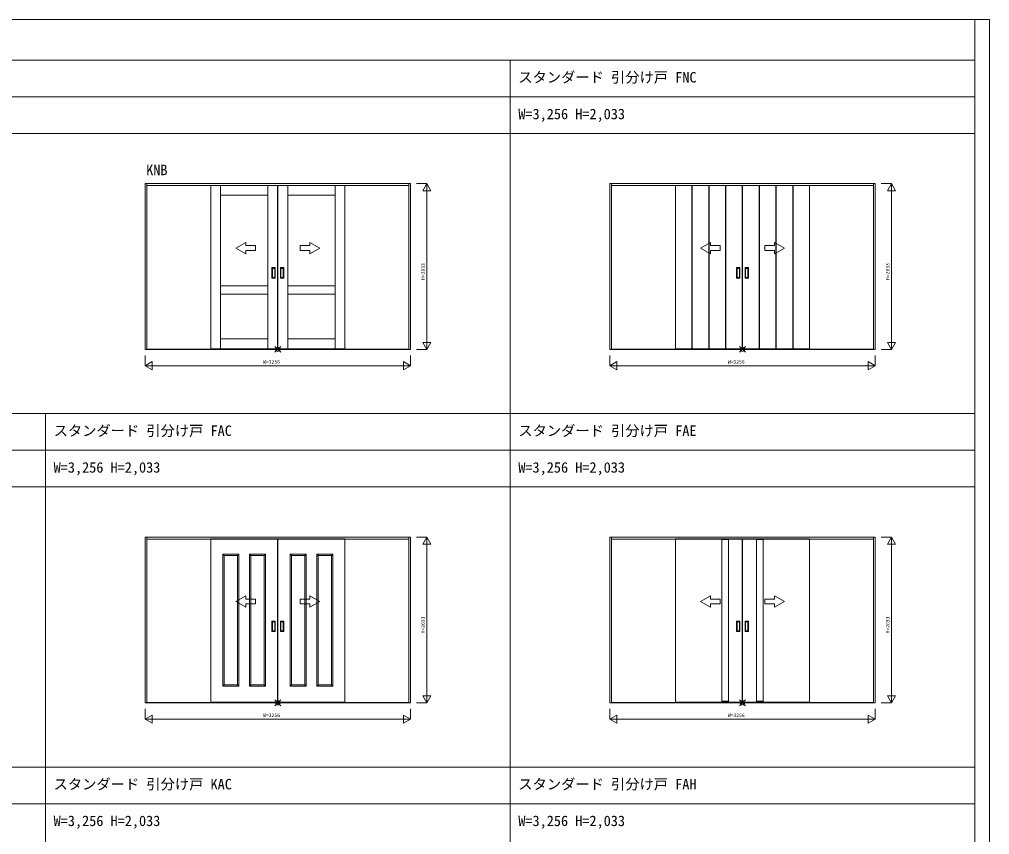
# Model space of a CAD drawing. Units: millimetres, scale not verified. Extents: x -14341 to 14341, y -10000 to 10000.
# Drawn here: x 2440 to 14341, y 1 to 10000 of the extents above; entities that cross this region are included whole.
import ezdxf
from ezdxf.enums import TextEntityAlignment as Align

# ---------------------------------------------------------------- set-up
doc = ezdxf.new("R2010")
doc.units = ezdxf.units.MM
doc.header["$LTSCALE"] = 50
doc.layers.add('0-0_0', color=7, linetype='Continuous')
for name, color, linetype, lineweight in [('0-1_YKK_F1', 7, 'Continuous', 18), ('0-2_YKK_IN', 1, 'Continuous', 18), ('0-3_YKK_A1', 4, 'Continuous', 18), ('0-4_YKK_N1', 2, 'Continuous', 18)]:
    doc.layers.add(name, color=color, linetype=linetype, lineweight=lineweight)
doc.styles.add('ＭＳ ゴシック', font='')
doc.styles.get('ＭＳ ゴシック').set_extended_font_data('MS Gothic')

msp = doc.modelspace()

# ---------------------------------------------------------------- linework, layer by layer
at = {"layer": '0-1_YKK_F1'}
for p, q in [((-14340.51, 10000), (14340.51, 10000)), ((14159.49, -10000), (14159.49, 10000)), ((14340.51, -10000), (14340.51, 10000)), ((-14340.51, 9500), (14159.49, 9500)), ((8459.49, -10000), (8459.49, 9500)), ((-14340.51, 9050), (14159.49, 9050)), ((-14340.51, 8600), (14159.49, 8600)), ((-14340.51, 5165), (14159.49, 5165)), ((2759.49, -10000), (2759.49, 5165)), ((-14340.51, 4715), (14159.49, 4715)), ((-14340.51, 4265), (14159.49, 4265)), ((-14340.51, 830), (14159.49, 830)), ((-14340.51, 380), (14159.49, 380))]:
    msp.add_line(p, q, dxfattribs=at)
at = {"layer": '0-2_YKK_IN'}
for p, q in [((5574.14, 5917.14), (5644.85, 5987.86)), ((5574.14, 5987.86), (5644.85, 5917.14)), ((11274.14, 5917.14), (11344.85, 5987.86)), ((11274.14, 5987.86), (11344.85, 5917.14)), ((5574.14, 1582.14), (5644.85, 1652.86)), ((5574.14, 1652.86), (5644.85, 1582.14)), ((11274.14, 1582.14), (11344.85, 1652.86)), ((11274.14, 1652.86), (11344.85, 1582.14))]:
    msp.add_line(p, q, dxfattribs=at)
for centre in [(5609.49, 5952.5), (11309.49, 5952.5), (5609.49, 1617.5), (11309.49, 1617.5)]:
    msp.add_circle(centre, 25, dxfattribs=at)
at = {"layer": '0-3_YKK_A1'}
for p, q in [((4001.49, 7985.5), (4001.49, 5952.5)), ((7217.49, 5952.5), (7217.49, 7985.5)), ((9701.49, 7985.5), (9701.49, 5952.5)), ((12917.49, 5952.5), (12917.49, 7985.5)), ((4001.49, 7961.5), (7217.49, 7961.5)), ((9701.49, 7961.5), (12917.49, 7961.5)), ((10688.49, 5960.5), (10688.49, 7964.5)), ((10692.49, 5960.5), (10692.49, 7964.5)), ((10895.49, 5960.5), (10895.49, 7964.5)), ((10899.49, 5960.5), (10899.49, 7964.5)), ((11102.49, 5960.5), (11102.49, 7964.5)), ((11106.49, 5960.5), (11106.49, 7964.5)), ((11307.49, 5960.5), (11307.49, 7964.5)), ((11311.49, 5960.5), (11311.49, 7964.5)), ((11512.49, 5960.5), (11512.49, 7964.5)), ((11516.49, 5960.5), (11516.49, 7964.5)), ((11719.49, 5960.5), (11719.49, 7964.5)), ((11723.49, 5960.5), (11723.49, 7964.5)), ((11926.49, 5960.5), (11926.49, 7964.5)), ((11930.49, 5960.5), (11930.49, 7964.5)), ((5095.49, 7195.91), (5215.49, 7265.19)), ((5215.49, 7225.91), (5215.49, 7265.19)), ((6123.5, 7195.91), (6003.5, 7265.19)), ((6003.5, 7225.91), (6003.5, 7265.19)), ((10795.49, 7195.91), (10915.49, 7265.19)), ((10915.49, 7225.91), (10915.49, 7265.19)), ((11823.5, 7195.91), (11703.5, 7265.19)), ((11703.5, 7225.91), (11703.5, 7265.19)), ((5095.49, 7195.91), (5215.49, 7126.63)), ((5215.49, 7126.63), (5215.49, 7165.91)), ((6123.5, 7195.91), (6003.5, 7126.63)), ((6003.5, 7126.63), (6003.5, 7165.91)), ((10795.49, 7195.91), (10915.49, 7126.63)), ((10915.49, 7126.63), (10915.49, 7165.91)), ((11823.5, 7195.91), (11703.5, 7126.63)), ((11703.5, 7126.63), (11703.5, 7165.91)), ((5536.49, 6826.5), (5536.49, 6954.5)), ((5537.49, 6955.5), (5577.49, 6955.5)), ((5542.49, 6944.5), (5542.49, 6836.5)), ((5571.49, 6945.5), (5543.49, 6945.5)), ((5572.49, 6836.5), (5572.49, 6944.5)), ((5578.49, 6826.5), (5578.49, 6954.5)), ((5640.49, 6826.5), (5640.49, 6954.5)), ((5681.49, 6955.5), (5641.49, 6955.5)), ((5646.49, 6836.5), (5646.49, 6944.5)), ((5647.49, 6945.5), (5675.49, 6945.5)), ((5676.49, 6944.5), (5676.49, 6836.5)), ((5682.49, 6826.5), (5682.49, 6954.5)), ((11236.49, 6826.5), (11236.49, 6954.5)), ((11237.49, 6955.5), (11277.49, 6955.5)), ((11242.49, 6944.5), (11242.49, 6836.5)), ((11271.49, 6945.5), (11243.49, 6945.5)), ((11272.49, 6836.5), (11272.49, 6944.5)), ((11278.49, 6826.5), (11278.49, 6954.5)), ((11340.49, 6826.5), (11340.49, 6954.5)), ((11381.49, 6955.5), (11341.49, 6955.5)), ((11346.49, 6836.5), (11346.49, 6944.5)), ((11347.49, 6945.5), (11375.49, 6945.5)), ((11376.49, 6944.5), (11376.49, 6836.5)), ((11382.49, 6826.5), (11382.49, 6954.5)), ((5537.49, 6825.5), (5577.49, 6825.5)), ((5543.49, 6835.5), (5571.49, 6835.5)), ((5681.49, 6825.5), (5641.49, 6825.5)), ((5675.49, 6835.5), (5647.49, 6835.5)), ((11237.49, 6825.5), (11277.49, 6825.5)), ((11243.49, 6835.5), (11271.49, 6835.5)), ((11381.49, 6825.5), (11341.49, 6825.5)), ((11375.49, 6835.5), (11347.49, 6835.5)), ((4907.49, 6730.5), (5487.49, 6730.5)), ((6311.49, 6730.5), (5731.49, 6730.5)), ((5487.49, 6630.5), (4907.49, 6630.5)), ((5731.49, 6630.5), (6311.49, 6630.5)), ((4907.49, 6080.5), (5487.49, 6080.5)), ((6311.49, 6080.5), (5731.49, 6080.5)), ((4001.49, 5952.5), (3981.49, 5952.5)), ((3981.49, 5952.5), (4001.49, 5952.5)), ((4001.49, 5956.5), (7217.49, 5956.5)), ((4001.49, 5952.5), (7217.49, 5952.5)), ((5487.49, 5960.5), (4907.49, 5960.5)), ((5731.49, 5960.5), (6311.49, 5960.5)), ((7237.49, 5952.5), (7217.49, 5952.5)), ((9701.49, 5952.5), (9681.49, 5952.5)), ((9681.49, 5952.5), (9701.49, 5952.5)), ((9701.49, 5956.5), (12917.49, 5956.5)), ((9701.49, 5952.5), (12917.49, 5952.5)), ((10487.49, 5960.5), (11307.49, 5960.5)), ((12131.49, 5960.5), (11311.49, 5960.5)), ((12937.49, 5952.5), (12917.49, 5952.5)), ((4001.49, 3650.5), (4001.49, 1617.5)), ((4001.49, 3626.5), (7217.49, 3626.5)), ((5607.49, 1625.5), (5607.49, 3629.5)), ((5611.49, 1625.5), (5611.49, 3629.5)), ((7217.49, 1617.5), (7217.49, 3650.5)), ((9701.49, 3650.5), (9701.49, 1617.5)), ((9701.49, 3626.5), (12917.49, 3626.5)), ((12917.49, 1617.5), (12917.49, 3650.5)), ((4935.39, 3441), (5131.79, 3441)), ((4951.39, 3425), (4935.39, 3441)), ((4951.39, 3425), (5115.79, 3425)), ((5115.79, 3425), (5131.79, 3441)), ((5115.79, 3425), (5115.79, 1837)), ((5131.79, 3441), (5131.79, 1821)), ((5263.19, 3441), (5459.59, 3441)), ((5279.19, 3425), (5263.19, 3441)), ((5279.19, 3425), (5443.59, 3425)), ((5443.59, 3425), (5459.59, 3441)), ((5443.59, 3425), (5443.59, 1837)), ((5459.59, 3441), (5459.59, 1821)), ((5759.39, 3441), (5759.39, 1821)), ((5955.79, 3441), (5759.39, 3441)), ((5775.39, 3425), (5759.39, 3441)), ((5775.39, 3425), (5775.39, 1837)), ((5939.79, 3425), (5775.39, 3425)), ((5939.79, 3425), (5955.79, 3441)), ((6087.19, 3441), (6087.19, 1821)), ((6283.59, 3441), (6087.19, 3441)), ((6103.19, 3425), (6087.19, 3441)), ((6103.19, 3425), (6103.19, 1837)), ((6267.59, 3425), (6103.19, 3425)), ((6267.59, 3425), (6283.59, 3441)), ((5095.49, 2860.91), (5215.49, 2930.19)), ((5095.49, 2860.91), (5215.49, 2791.63)), ((5215.49, 2890.91), (5215.49, 2930.19)), ((6123.5, 2860.91), (6003.5, 2930.19)), ((6003.5, 2890.91), (6003.5, 2930.19)), ((6123.5, 2860.91), (6003.5, 2791.63)), ((10795.49, 2860.91), (10915.49, 2930.19)), ((10795.49, 2860.91), (10915.49, 2791.63)), ((10915.49, 2890.91), (10915.49, 2930.19)), ((11823.5, 2860.91), (11703.5, 2930.19)), ((11703.5, 2890.91), (11703.5, 2930.19)), ((11823.5, 2860.91), (11703.5, 2791.63)), ((5215.49, 2791.63), (5215.49, 2830.91)), ((6003.5, 2791.63), (6003.5, 2830.91)), ((10915.49, 2791.63), (10915.49, 2830.91)), ((11703.5, 2791.63), (11703.5, 2830.91)), ((5536.49, 2491.5), (5536.49, 2619.5)), ((5537.49, 2620.5), (5577.49, 2620.5)), ((5578.49, 2491.5), (5578.49, 2619.5)), ((5640.49, 2491.5), (5640.49, 2619.5)), ((5681.49, 2620.5), (5641.49, 2620.5)), ((5682.49, 2491.5), (5682.49, 2619.5)), ((11236.49, 2491.5), (11236.49, 2619.5)), ((11237.49, 2620.5), (11277.49, 2620.5)), ((11278.49, 2491.5), (11278.49, 2619.5)), ((11340.49, 2491.5), (11340.49, 2619.5)), ((11381.49, 2620.5), (11341.49, 2620.5)), ((11382.49, 2491.5), (11382.49, 2619.5)), ((5542.49, 2609.5), (5542.49, 2501.5)), ((5571.49, 2610.5), (5543.49, 2610.5)), ((5543.49, 2500.5), (5571.49, 2500.5)), ((5572.49, 2501.5), (5572.49, 2609.5)), ((5646.49, 2501.5), (5646.49, 2609.5)), ((5647.49, 2610.5), (5675.49, 2610.5)), ((5675.49, 2500.5), (5647.49, 2500.5)), ((5676.49, 2609.5), (5676.49, 2501.5)), ((11242.49, 2609.5), (11242.49, 2501.5)), ((11271.49, 2610.5), (11243.49, 2610.5)), ((11243.49, 2500.5), (11271.49, 2500.5)), ((11272.49, 2501.5), (11272.49, 2609.5)), ((11346.49, 2501.5), (11346.49, 2609.5)), ((11347.49, 2610.5), (11375.49, 2610.5)), ((11375.49, 2500.5), (11347.49, 2500.5)), ((11376.49, 2609.5), (11376.49, 2501.5)), ((5537.49, 2490.5), (5577.49, 2490.5)), ((5681.49, 2490.5), (5641.49, 2490.5)), ((11237.49, 2490.5), (11277.49, 2490.5)), ((11381.49, 2490.5), (11341.49, 2490.5)), ((4951.39, 1837), (4935.39, 1821)), ((5115.79, 1837), (5131.79, 1821)), ((5279.19, 1837), (5263.19, 1821)), ((5443.59, 1837), (5459.59, 1821)), ((5775.39, 1837), (5759.39, 1821)), ((5939.79, 1837), (5955.79, 1821)), ((6103.19, 1837), (6087.19, 1821)), ((6267.59, 1837), (6283.59, 1821)), ((4001.49, 1617.5), (3981.49, 1617.5)), ((3981.49, 1617.5), (4001.49, 1617.5)), ((4001.49, 1621.5), (7217.49, 1621.5)), ((4001.49, 1617.5), (7217.49, 1617.5)), ((4787.49, 1625.5), (5607.49, 1625.5)), ((6431.49, 1625.5), (5611.49, 1625.5)), ((7237.49, 1617.5), (7217.49, 1617.5)), ((9701.49, 1617.5), (9681.49, 1617.5)), ((9681.49, 1617.5), (9701.49, 1617.5)), ((9701.49, 1621.5), (12917.49, 1621.5)), ((9701.49, 1617.5), (12917.49, 1617.5)), ((11137.49, 1636), (11057.49, 1636)), ((11057.49, 1626), (11137.49, 1626)), ((11481.49, 1636), (11561.49, 1636)), ((11561.49, 1626), (11481.49, 1626)), ((12937.49, 1617.5), (12917.49, 1617.5))]:
    msp.add_line(p, q, dxfattribs=at)
for points in [[(7217.49, 5952.5), (7237.49, 5952.5), (7237.49, 7985.5), (3981.49, 7985.5), (3981.49, 5952.5)], [(12917.49, 5952.5), (12937.49, 5952.5), (12937.49, 7985.5), (9681.49, 7985.5), (9681.49, 5952.5)], [(11307.49, 7964.5), (10487.49, 7964.5), (10487.49, 5960.5)], [(11311.49, 7964.5), (12131.49, 7964.5), (12131.49, 5960.5)], [(5215.49, 7225.91), (5335.49, 7225.91), (5335.49, 7165.91), (5215.49, 7165.91)], [(6003.5, 7225.91), (5883.5, 7225.91), (5883.5, 7165.91), (6003.5, 7165.91)], [(10915.49, 7225.91), (11035.49, 7225.91), (11035.49, 7165.91), (10915.49, 7165.91)], [(11703.5, 7225.91), (11583.5, 7225.91), (11583.5, 7165.91), (11703.5, 7165.91)], [(7217.49, 1617.5), (7237.49, 1617.5), (7237.49, 3650.5), (3981.49, 3650.5), (3981.49, 1617.5)], [(5607.49, 3629.5), (4787.49, 3629.5), (4787.49, 1625.5)], [(5611.49, 3629.5), (6431.49, 3629.5), (6431.49, 1625.5)], [(12917.49, 1617.5), (12937.49, 1617.5), (12937.49, 3650.5), (9681.49, 3650.5), (9681.49, 1617.5)], [(5131.79, 1821), (4935.39, 1821), (4935.39, 3441)], [(5115.79, 1837), (4951.39, 1837), (4951.39, 3425)], [(5459.59, 1821), (5263.19, 1821), (5263.19, 3441)], [(5443.59, 1837), (5279.19, 1837), (5279.19, 3425)], [(5759.39, 1821), (5955.79, 1821), (5955.79, 3441)], [(5775.39, 1837), (5939.79, 1837), (5939.79, 3425)], [(6087.19, 1821), (6283.59, 1821), (6283.59, 3441)], [(6103.19, 1837), (6267.59, 1837), (6267.59, 3425)], [(5215.49, 2890.91), (5335.49, 2890.91), (5335.49, 2830.91), (5215.49, 2830.91)], [(6003.5, 2890.91), (5883.5, 2890.91), (5883.5, 2830.91), (6003.5, 2830.91)], [(10915.49, 2890.91), (11035.49, 2890.91), (11035.49, 2830.91), (10915.49, 2830.91)], [(11703.5, 2890.91), (11583.5, 2890.91), (11583.5, 2830.91), (11703.5, 2830.91)]]:
    msp.add_lwpolyline(points, dxfattribs=at)
for points in [[(4907.49, 5960.5), (4787.49, 5960.5), (4787.49, 7964.5), (4907.49, 7964.5)], [(5487.49, 7844.5), (4907.49, 7844.5), (4907.49, 7964.5), (5487.49, 7964.5)], [(5607.49, 5960.5), (5487.49, 5960.5), (5487.49, 7964.5), (5607.49, 7964.5)], [(5611.49, 5960.5), (5731.49, 5960.5), (5731.49, 7964.5), (5611.49, 7964.5)], [(5731.49, 7844.5), (6311.49, 7844.5), (6311.49, 7964.5), (5731.49, 7964.5)], [(6311.49, 5960.5), (6431.49, 5960.5), (6431.49, 7964.5), (6311.49, 7964.5)], [(10487.49, 1625.5), (11057.49, 1625.5), (11057.49, 3629.5), (10487.49, 3629.5)], [(11057.49, 3629), (11137.49, 3629), (11137.49, 3619), (11057.49, 3619)], [(11307.49, 1625.5), (11137.49, 1625.5), (11137.49, 3629.5), (11307.49, 3629.5)], [(11311.49, 1625.5), (11481.49, 1625.5), (11481.49, 3629.5), (11311.49, 3629.5)], [(11561.49, 3629), (11481.49, 3629), (11481.49, 3619), (11561.49, 3619)], [(12131.49, 1625.5), (11561.49, 1625.5), (11561.49, 3629.5), (12131.49, 3629.5)]]:
    msp.add_lwpolyline(points, close=True, dxfattribs=at)
for centre, start, end in [((5537.49, 6954.5), 90, 180), ((5543.49, 6944.5), 90, 180), ((5571.49, 6944.5), 360, 90), ((5577.49, 6954.5), 0, 90), ((5641.49, 6954.5), 90, 180), ((5647.49, 6944.5), 90, 180), ((5675.49, 6944.5), 0, 90), ((5681.49, 6954.5), 0, 90), ((11237.49, 6954.5), 90, 180), ((11243.49, 6944.5), 90, 180), ((11271.49, 6944.5), 360, 90), ((11277.49, 6954.5), 0, 90), ((11341.49, 6954.5), 90, 180), ((11347.49, 6944.5), 90, 180), ((11375.49, 6944.5), 0, 90), ((11381.49, 6954.5), 0, 90), ((5537.49, 6826.5), 180, 270), ((5543.49, 6836.5), 180, 270), ((5571.49, 6836.5), 270, 360), ((5577.49, 6826.5), 270, 0), ((5641.49, 6826.5), 180, 270), ((5647.49, 6836.5), 180, 270), ((5675.49, 6836.5), 270, 0), ((5681.49, 6826.5), 270, 0), ((11237.49, 6826.5), 180, 270), ((11243.49, 6836.5), 180, 270), ((11271.49, 6836.5), 270, 360), ((11277.49, 6826.5), 270, 0), ((11341.49, 6826.5), 180, 270), ((11347.49, 6836.5), 180, 270), ((11375.49, 6836.5), 270, 0), ((11381.49, 6826.5), 270, 0), ((5537.49, 2619.5), 90, 180), ((5577.49, 2619.5), 0, 90), ((5641.49, 2619.5), 90, 180), ((5681.49, 2619.5), 0, 90), ((11237.49, 2619.5), 90, 180), ((11277.49, 2619.5), 0, 90), ((11341.49, 2619.5), 90, 180), ((11381.49, 2619.5), 0, 90), ((5543.49, 2609.5), 90, 180), ((5543.49, 2501.5), 180, 270), ((5571.49, 2609.5), 360, 90), ((5571.49, 2501.5), 270, 360), ((5647.49, 2609.5), 90, 180), ((5647.49, 2501.5), 180, 270), ((5675.49, 2609.5), 0, 90), ((5675.49, 2501.5), 270, 0), ((11243.49, 2609.5), 90, 180), ((11243.49, 2501.5), 180, 270), ((11271.49, 2609.5), 360, 90), ((11271.49, 2501.5), 270, 360), ((11347.49, 2609.5), 90, 180), ((11347.49, 2501.5), 180, 270), ((11375.49, 2609.5), 0, 90), ((11375.49, 2501.5), 270, 0), ((5537.49, 2491.5), 180, 270), ((5577.49, 2491.5), 270, 0), ((5641.49, 2491.5), 180, 270), ((5681.49, 2491.5), 270, 0), ((11237.49, 2491.5), 180, 270), ((11277.49, 2491.5), 270, 0), ((11341.49, 2491.5), 180, 270), ((11381.49, 2491.5), 270, 0)]:
    msp.add_arc(centre, 1, start, end, dxfattribs=at)
at = {"layer": '0-4_YKK_N1'}
for p, q in [((7312.49, 7985.5), (7437.49, 7985.5)), ((7437.49, 7985.5), (7437.49, 5952.5)), ((13012.49, 7985.5), (13137.49, 7985.5)), ((13137.49, 7985.5), (13137.49, 5952.5)), ((7387.49, 7898.9), (7487.49, 7898.9)), ((13087.49, 7898.9), (13187.49, 7898.9)), ((7312.49, 5952.5), (7437.49, 5952.5)), ((7387.49, 6039.1), (7487.49, 6039.1)), ((13012.49, 5952.5), (13137.49, 5952.5)), ((13087.49, 6039.1), (13187.49, 6039.1)), ((7237.49, 5877.5), (7237.49, 5752.5)), ((12937.49, 5877.5), (12937.49, 5752.5)), ((3981.49, 5752.5), (4068.09, 5802.5)), ((3981.49, 5752.5), (4068.09, 5702.5)), ((4068.09, 5802.5), (4068.09, 5702.5)), ((7150.89, 5802.5), (7237.49, 5752.5)), ((9681.49, 5752.5), (9768.09, 5802.5)), ((9681.49, 5752.5), (9768.09, 5702.5)), ((9768.09, 5802.5), (9768.09, 5702.5)), ((12850.89, 5802.5), (12937.49, 5752.5)), ((7312.49, 3650.5), (7437.49, 3650.5)), ((7437.49, 3650.5), (7437.49, 1617.5)), ((13012.49, 3650.5), (13137.49, 3650.5)), ((13137.49, 3650.5), (13137.49, 1617.5)), ((7387.49, 3563.9), (7487.49, 3563.9)), ((13087.49, 3563.9), (13187.49, 3563.9)), ((7387.49, 1704.1), (7487.49, 1704.1)), ((13087.49, 1704.1), (13187.49, 1704.1)), ((7312.49, 1617.5), (7437.49, 1617.5)), ((13012.49, 1617.5), (13137.49, 1617.5)), ((3981.49, 1417.5), (4068.09, 1467.5)), ((4068.09, 1467.5), (4068.09, 1367.5)), ((7150.89, 1467.5), (7237.49, 1417.5)), ((7237.49, 1542.5), (7237.49, 1417.5)), ((9681.49, 1417.5), (9768.09, 1467.5)), ((9768.09, 1467.5), (9768.09, 1367.5)), ((12850.89, 1467.5), (12937.49, 1417.5)), ((12937.49, 1542.5), (12937.49, 1417.5)), ((3981.49, 1417.5), (4068.09, 1367.5)), ((9681.49, 1417.5), (9768.09, 1367.5))]:
    msp.add_line(p, q, dxfattribs=at)
for points in [[(7387.49, 7898.9), (7437.49, 7985.5), (7487.49, 7898.9)], [(13087.49, 7898.9), (13137.49, 7985.5), (13187.49, 7898.9)], [(7387.49, 6039.1), (7437.49, 5952.5), (7487.49, 6039.1)], [(13087.49, 6039.1), (13137.49, 5952.5), (13187.49, 6039.1)], [(3981.49, 5877.5), (3981.49, 5752.5), (7237.49, 5752.5)], [(9681.49, 5877.5), (9681.49, 5752.5), (12937.49, 5752.5)], [(7150.89, 5802.5), (7150.89, 5702.5), (7237.49, 5752.5)], [(12850.89, 5802.5), (12850.89, 5702.5), (12937.49, 5752.5)], [(7387.49, 3563.9), (7437.49, 3650.5), (7487.49, 3563.9)], [(13087.49, 3563.9), (13137.49, 3650.5), (13187.49, 3563.9)], [(7387.49, 1704.1), (7437.49, 1617.5), (7487.49, 1704.1)], [(13087.49, 1704.1), (13137.49, 1617.5), (13187.49, 1704.1)], [(3981.49, 1542.5), (3981.49, 1417.5), (7237.49, 1417.5)], [(7150.89, 1467.5), (7150.89, 1367.5), (7237.49, 1417.5)], [(9681.49, 1542.5), (9681.49, 1417.5), (12937.49, 1417.5)], [(12850.89, 1467.5), (12850.89, 1367.5), (12937.49, 1417.5)]]:
    msp.add_lwpolyline(points, dxfattribs=at)

# ---------------------------------------------------------------- texts
at = {"layer": '0-0_0', "style": 'ＭＳ ゴシック'}
for s, p in [('スタンダード 引分け戸 FNC', (8559.49, 9187.5)), ('W=3,256 H=2,033', (8559.49, 8737.5)), ('KNB', (3994.78, 8050.75)), ('スタンダード 引分け戸 FAC', (2859.49, 4852.5)), ('スタンダード 引分け戸 FAE', (8559.49, 4852.5)), ('W=3,256 H=2,033', (2859.49, 4402.5)), ('W=3,256 H=2,033', (8559.49, 4402.5)), ('スタンダード 引分け戸 KAC', (2859.49, 517.5)), ('スタンダード 引分け戸 FAH', (8559.49, 517.5)), ('W=3,256 H=2,033', (2859.49, 67.5)), ('W=3,256 H=2,033', (8559.49, 67.5))]:
    msp.add_text(s, height=128.3, dxfattribs=at).set_placement(p, align=Align.BOTTOM_LEFT)
at = {"layer": '0-4_YKK_N1', "color": 7, "style": 'ＭＳ ゴシック'}
for p in [(7425.49, 6804), (13125.49, 6804), (7425.49, 2469), (13125.49, 2469)]:
    msp.add_text('H=2033', height=43.99, rotation=90, dxfattribs=at).set_placement(p, align=Align.BOTTOM_LEFT)
for p in [(5429.49, 5764.5), (11129.49, 5764.5), (5429.49, 1429.5), (11129.49, 1429.5)]:
    msp.add_text('W=3256', height=43.99, dxfattribs=at).set_placement(p, align=Align.BOTTOM_LEFT)

doc.saveas('drawing.dxf')
